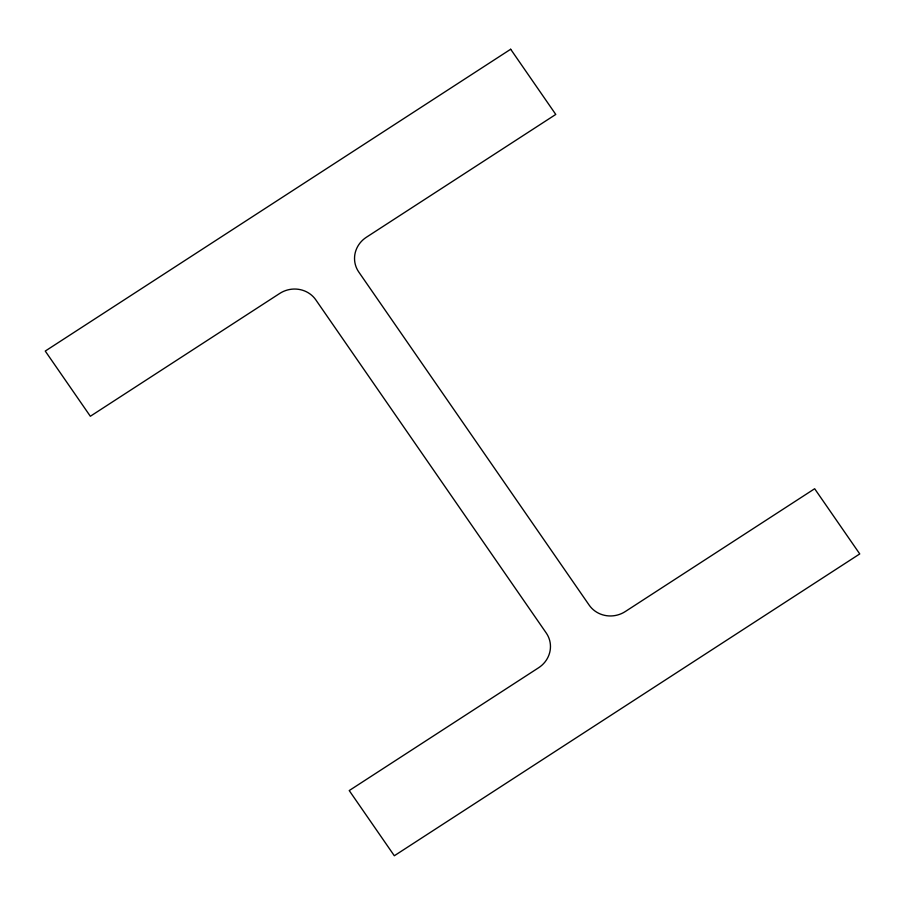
<?xml version="1.0" encoding="UTF-8"?>
<svg xmlns="http://www.w3.org/2000/svg" width="905" height="905" viewBox="0 0 905 905"><rect width="100%" height="100%" fill="white"/><g stroke="black" fill="none" stroke-linecap="round" stroke-linejoin="round"><path stroke-width="1.36" d="M510.68 49.243L45.25 351.072L90.342 416.266L279.747 293.435A26.155 24.899 -15.1 0 1 315.822 299.86L546.235 632.991A26.155 24.899 -15.1 0 1 538.645 667.732L349.228 790.563L394.32 855.757L859.75 553.928L814.658 488.734L625.253 611.565A26.155 24.899 -15.1 0 1 589.178 605.14L358.765 272.009A26.155 24.899 -15.1 0 1 366.355 237.268L555.772 114.437L510.68 49.243"/></g></svg>
